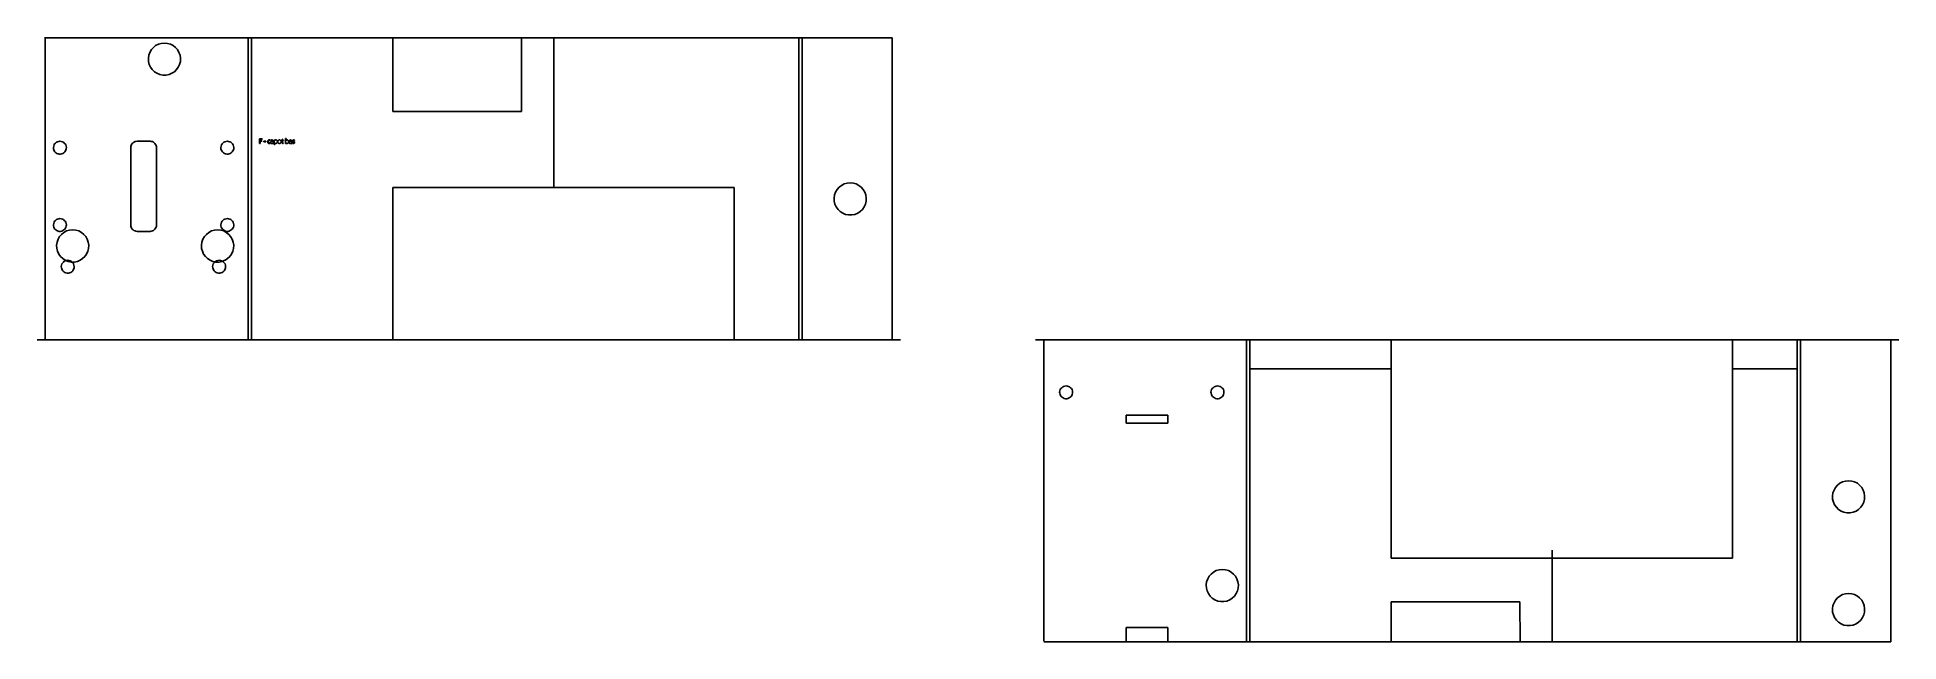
# Model space of a CAD drawing. Header units: metres. Extents: x 3195 to 4351, y -61 to 314.
import ezdxf

# ---------------------------------------------------------------- set-up
doc = ezdxf.new("R2010")
doc.units = ezdxf.units.M

msp = doc.modelspace()

# ---------------------------------------------------------------- linework, layer by layer
at = {"layer": 'COMPONENT0'}
for p, q in [((3199.7, 314.1), (3199.7, 314.5)), ((3199.7, 314.1), (3325.7, 314.1)), ((3199.7, 126.6), (3199.7, 314.1)), ((3325.7, 314.1), (3327.7, 314.1)), ((3325.7, 126.6), (3325.7, 314.1)), ((3327.7, 314.1), (3415.5, 314.1)), ((3327.7, 126.6), (3327.7, 314.1)), ((3415.5, 314.1), (3495.5, 314.1)), ((3415.5, 268.4), (3415.5, 314.1)), ((3495.5, 314.1), (3515.5, 314.1)), ((3495.5, 314.1), (3495.5, 268.4)), ((3515.5, 314.1), (3667.7, 314.1)), ((3515.5, 221.1), (3515.5, 314.1)), ((3667.7, 314.1), (3669.7, 314.1)), ((3667.7, 126.6), (3667.7, 314.1)), ((3669.7, 314.1), (3725.7, 314.1)), ((3669.7, 126.6), (3669.7, 314.1)), ((3725.7, 314.1), (3725.7, 126.6)), ((3264, 303.4), (3263.7, 301.4)), ((3263.7, 301.4), (3263.8, 299.5)), ((3264.6, 305.1), (3264, 303.4)), ((3265.6, 306.8), (3264.6, 305.1)), ((3266.8, 308.2), (3265.6, 306.8)), ((3268.2, 309.3), (3266.8, 308.2)), ((3269.9, 310.2), (3268.2, 309.3)), ((3271.7, 310.7), (3269.9, 310.2)), ((3273.7, 310.9), (3271.7, 310.7)), ((3275.6, 310.7), (3273.7, 310.9)), ((3277.5, 310.2), (3275.6, 310.7)), ((3279.1, 309.3), (3277.5, 310.2)), ((3280.6, 308.2), (3279.1, 309.3)), ((3281.8, 306.8), (3280.6, 308.2)), ((3282.7, 305.1), (3281.8, 306.8)), ((3283.4, 303.4), (3282.7, 305.1)), ((3283.7, 301.4), (3283.4, 303.4)), ((3283.6, 299.5), (3283.7, 301.4)), ((3263.8, 299.5), (3264.3, 297.6)), ((3264.3, 297.6), (3265, 295.9)), ((3265, 295.9), (3266.1, 294.4)), ((3266.1, 294.4), (3267.5, 293.1)), ((3267.5, 293.1), (3269, 292.1)), ((3269, 292.1), (3270.8, 291.4)), ((3270.8, 291.4), (3272.7, 291)), ((3272.7, 291), (3274.7, 291)), ((3274.7, 291), (3276.6, 291.4)), ((3276.6, 291.4), (3278.3, 292.1)), ((3278.3, 292.1), (3279.9, 293.1)), ((3279.9, 293.1), (3281.2, 294.4)), ((3281.2, 294.4), (3282.3, 295.9)), ((3282.3, 295.9), (3283.1, 297.6)), ((3283.1, 297.6), (3283.6, 299.5)), ((3495.5, 268.4), (3415.5, 268.4)), ((3204.9, 246.9), (3204.8, 246.1)), ((3204.8, 246.1), (3204.8, 245.3)), ((3204.8, 245.3), (3205, 244.6)), ((3205.1, 247.6), (3204.9, 246.9)), ((3205, 244.6), (3205.3, 243.9)), ((3205.5, 248.2), (3205.1, 247.6)), ((3205.3, 243.9), (3205.7, 243.3)), ((3206, 248.8), (3205.5, 248.2)), ((3205.7, 243.3), (3206.3, 242.8)), ((3206.6, 249.3), (3206, 248.8)), ((3206.3, 242.8), (3206.9, 242.4)), ((3207.2, 249.6), (3206.6, 249.3)), ((3208, 249.8), (3207.2, 249.6)), ((3208.8, 249.9), (3208, 249.8)), ((3209.5, 249.8), (3208.8, 249.9)), ((3210.3, 249.6), (3209.5, 249.8)), ((3210.9, 249.3), (3210.3, 249.6)), ((3210.6, 242.4), (3211.2, 242.8)), ((3211.5, 248.8), (3210.9, 249.3)), ((3211.2, 242.8), (3211.8, 243.3)), ((3212, 248.2), (3211.5, 248.8)), ((3211.8, 243.3), (3212.2, 243.9)), ((3212.4, 247.6), (3212, 248.2)), ((3212.2, 243.9), (3212.5, 244.6)), ((3212.6, 246.9), (3212.4, 247.6)), ((3212.5, 244.6), (3212.7, 245.3)), ((3212.8, 246.1), (3212.6, 246.9)), ((3212.7, 245.3), (3212.8, 246.1)), ((3253, 247.3), (3252.8, 246.6)), ((3252.8, 246.6), (3252.8, 245.9)), ((3252.8, 197.9), (3252.8, 245.9)), ((3253.3, 247.9), (3253, 247.3)), ((3253.7, 248.5), (3253.3, 247.9)), ((3254.2, 249), (3253.7, 248.5)), ((3254.7, 249.4), (3254.2, 249)), ((3255.4, 249.7), (3254.7, 249.4)), ((3256, 249.8), (3255.4, 249.7)), ((3256.8, 249.9), (3256, 249.8)), ((3256.8, 249.9), (3264.8, 249.9)), ((3265.5, 249.8), (3264.8, 249.9)), ((3266.2, 249.7), (3265.5, 249.8)), ((3266.8, 249.4), (3266.2, 249.7)), ((3267.3, 249), (3266.8, 249.4)), ((3267.8, 248.5), (3267.3, 249)), ((3268.2, 247.9), (3267.8, 248.5)), ((3268.5, 247.3), (3268.2, 247.9)), ((3268.7, 246.6), (3268.5, 247.3)), ((3268.8, 245.9), (3268.7, 246.6)), ((3268.8, 197.9), (3268.8, 245.9)), ((3308.9, 246.9), (3308.8, 246.1)), ((3308.8, 246.1), (3308.8, 245.3)), ((3308.8, 245.3), (3309, 244.6)), ((3309.1, 247.6), (3308.9, 246.9)), ((3309, 244.6), (3309.3, 243.9)), ((3309.5, 248.2), (3309.1, 247.6)), ((3309.3, 243.9), (3309.7, 243.3)), ((3310, 248.8), (3309.5, 248.2)), ((3309.7, 243.3), (3310.3, 242.8)), ((3310.6, 249.3), (3310, 248.8)), ((3310.3, 242.8), (3310.9, 242.4)), ((3311.2, 249.6), (3310.6, 249.3)), ((3312, 249.8), (3311.2, 249.6)), ((3312.8, 249.9), (3312, 249.8)), ((3313.5, 249.8), (3312.8, 249.9)), ((3314.3, 249.6), (3313.5, 249.8)), ((3314.9, 249.3), (3314.3, 249.6)), ((3314.6, 242.4), (3315.2, 242.8)), ((3315.5, 248.8), (3314.9, 249.3)), ((3315.2, 242.8), (3315.8, 243.3)), ((3316, 248.2), (3315.5, 248.8)), ((3315.8, 243.3), (3316.2, 243.9)), ((3316.4, 247.6), (3316, 248.2)), ((3316.2, 243.9), (3316.5, 244.6)), ((3316.6, 246.9), (3316.4, 247.6)), ((3316.5, 244.6), (3316.7, 245.3)), ((3316.8, 246.1), (3316.6, 246.9)), ((3316.7, 245.3), (3316.8, 246.1)), ((3332.8, 251.4), (3334.3, 251.4)), ((3332.8, 248.6), (3332.8, 251.4)), ((3333.1, 248.6), (3332.8, 248.6)), ((3334.3, 251.1), (3333.1, 251.1)), ((3333.1, 251.1), (3333.1, 250.2)), ((3333.1, 250.2), (3334.2, 250.2)), ((3334.2, 249.9), (3333.1, 249.9)), ((3333.1, 249.9), (3333.1, 248.6)), ((3334.2, 250.2), (3334.2, 249.9)), ((3334.3, 251.4), (3334.3, 251.1)), ((3335.5, 249.6), (3335.5, 249.9)), ((3335.5, 249.9), (3336.6, 249.9)), ((3336.6, 249.6), (3335.5, 249.6)), ((3336.6, 249.9), (3336.6, 249.6)), ((3337.8, 250), (3337.9, 250.2)), ((3337.8, 249.8), (3337.8, 250)), ((3337.8, 249.5), (3337.8, 249.8)), ((3337.8, 249.3), (3337.8, 249.5)), ((3337.8, 249.1), (3337.8, 249.3)), ((3337.9, 249), (3337.8, 249.1)), ((3337.9, 250.2), (3338, 250.3)), ((3338.1, 248.8), (3337.9, 249)), ((3338, 250.3), (3338.2, 250.5)), ((3338.2, 249.9), (3338.1, 249.7)), ((3338.1, 249.7), (3338.1, 249.6)), ((3338.1, 249.6), (3338.2, 249.4)), ((3338.2, 248.7), (3338.1, 248.8)), ((3338.2, 250.5), (3338.3, 250.6)), ((3338.3, 250.1), (3338.2, 250)), ((3338.2, 250), (3338.2, 249.9)), ((3338.2, 249.4), (3338.2, 249.3)), ((3338.2, 249.3), (3338.3, 249.1)), ((3338.4, 248.6), (3338.2, 248.7)), ((3338.3, 250.6), (3338.6, 250.7)), ((3338.4, 250.2), (3338.3, 250.1)), ((3338.3, 249.1), (3338.4, 249)), ((3338.5, 250.3), (3338.4, 250.2)), ((3338.4, 249), (3338.5, 248.9)), ((3338.6, 248.6), (3338.4, 248.6)), ((3338.6, 250.4), (3338.5, 250.3)), ((3338.5, 248.9), (3338.6, 248.9)), ((3338.6, 250.7), (3338.8, 250.7)), ((3338.8, 250.4), (3338.6, 250.4)), ((3338.6, 248.9), (3338.7, 248.9)), ((3338.8, 248.5), (3338.6, 248.6)), ((3338.7, 248.9), (3338.9, 248.8)), ((3338.8, 250.7), (3338.9, 250.7)), ((3338.9, 250.4), (3338.8, 250.4)), ((3338.9, 248.6), (3338.8, 248.5)), ((3338.9, 250.7), (3339, 250.7)), ((3339, 250.4), (3338.9, 250.4)), ((3338.9, 248.8), (3338.9, 248.9)), ((3338.9, 248.9), (3339, 248.9)), ((3339, 248.6), (3338.9, 248.6)), ((3339, 250.7), (3339.1, 250.7)), ((3339.1, 250.4), (3339, 250.4)), ((3339, 250.4), (3339, 250.4)), ((3339, 248.9), (3339.1, 248.9)), ((3339.1, 248.6), (3339, 248.6)), ((3339.1, 250.7), (3339.1, 250.7)), ((3339.1, 250.7), (3339.2, 250.6)), ((3339.2, 250.3), (3339.1, 250.4)), ((3339.1, 250.4), (3339.1, 250.4)), ((3339.1, 248.9), (3339.1, 248.9)), ((3339.1, 248.9), (3339.2, 248.9)), ((3339.2, 248.6), (3339.1, 248.6)), ((3339.1, 248.6), (3339.1, 248.6)), ((3339.2, 250.6), (3339.3, 250.6)), ((3339.3, 250.3), (3339.2, 250.3)), ((3339.2, 250.3), (3339.2, 250.3)), ((3339.2, 248.9), (3339.2, 248.9)), ((3339.2, 248.9), (3339.3, 248.9)), ((3339.3, 248.6), (3339.2, 248.6)), ((3339.3, 250.6), (3339.3, 250.6)), ((3339.3, 250.6), (3339.4, 250.6)), ((3339.4, 250.5), (3339.3, 250.5)), ((3339.3, 250.5), (3339.3, 250.4)), ((3339.3, 250.4), (3339.3, 250.4)), ((3339.3, 250.4), (3339.3, 250.3)), ((3339.3, 250.3), (3339.3, 250.3)), ((3339.3, 248.9), (3339.3, 248.9)), ((3339.3, 248.9), (3339.3, 248.9)), ((3339.3, 248.9), (3339.3, 248.9)), ((3339.3, 248.9), (3339.3, 248.8)), ((3339.3, 248.8), (3339.3, 248.8)), ((3339.3, 248.8), (3339.4, 248.7)), ((3339.4, 248.7), (3339.3, 248.6)), ((3339.3, 248.6), (3339.3, 248.6)), ((3339.4, 250.6), (3339.4, 250.5)), ((3339.4, 250.5), (3339.4, 250.5)), ((3339.4, 248.7), (3339.4, 248.7)), ((3339.6, 249.2), (3339.7, 249.4)), ((3339.6, 249), (3339.6, 249.2)), ((3339.7, 248.9), (3339.6, 249)), ((3339.7, 249.4), (3339.8, 249.5)), ((3339.7, 248.8), (3339.7, 248.9)), ((3339.8, 248.7), (3339.7, 248.8)), ((3339.8, 250.5), (3339.9, 250.6)), ((3339.8, 250.4), (3339.8, 250.5)), ((3339.8, 250.5), (3339.8, 250.5)), ((3339.8, 250.5), (3339.8, 250.5)), ((3339.8, 250.3), (3339.8, 250.4)), ((3339.8, 250.4), (3339.8, 250.4)), ((3339.9, 250.3), (3339.8, 250.3)), ((3339.8, 249.5), (3339.9, 249.7)), ((3339.9, 248.6), (3339.8, 248.7)), ((3339.9, 250.6), (3340, 250.6)), ((3340, 250.3), (3339.9, 250.3)), ((3339.9, 250.3), (3339.9, 250.3)), ((3339.9, 250.3), (3339.9, 250.3)), ((3339.9, 249.7), (3340.1, 249.8)), ((3340.1, 248.6), (3339.9, 248.6)), ((3340, 250.6), (3340.1, 250.6)), ((3340.1, 250.4), (3340, 250.3)), ((3340, 250.3), (3340, 250.3)), ((3340.1, 250.6), (3340.2, 250.7)), ((3340.2, 250.4), (3340.1, 250.4)), ((3340.1, 249.8), (3340.3, 249.8)), ((3340.2, 248.5), (3340.1, 248.6)), ((3340.2, 250.7), (3340.3, 250.7)), ((3340.3, 250.4), (3340.2, 250.4)), ((3340.4, 248.6), (3340.2, 248.5)), ((3340.3, 250.7), (3340.4, 250.7)), ((3340.5, 250.4), (3340.3, 250.4)), ((3340.3, 250.4), (3340.3, 250.4)), ((3340.3, 249.8), (3340.6, 249.9)), ((3340.4, 250.7), (3340.5, 250.7)), ((3340.5, 248.6), (3340.4, 248.6)), ((3340.5, 250.7), (3340.8, 250.6)), ((3340.6, 250.4), (3340.5, 250.4)), ((3340.6, 248.6), (3340.5, 248.6)), ((3340.7, 250.3), (3340.6, 250.4)), ((3340.6, 249.9), (3340.9, 249.9)), ((3340.7, 248.6), (3340.6, 248.6)), ((3340.8, 250.3), (3340.7, 250.3)), ((3340.8, 248.8), (3340.7, 248.7)), ((3340.7, 248.7), (3340.7, 248.6)), ((3340.8, 250.6), (3340.9, 250.6)), ((3340.8, 250.2), (3340.8, 250.3)), ((3340.9, 250.1), (3340.8, 250.2)), ((3340.9, 248.8), (3340.8, 248.8)), ((3340.9, 250.6), (3341.1, 250.5)), ((3340.9, 250), (3340.9, 250.1)), ((3340.9, 249.9), (3340.9, 250)), ((3340.9, 249.9), (3340.9, 249.9)), ((3340.9, 248.8), (3340.9, 248.9)), ((3340.9, 248.9), (3340.9, 248.8)), ((3340.9, 248.7), (3340.9, 248.8)), ((3340.9, 248.8), (3340.9, 248.8)), ((3340.9, 248.6), (3340.9, 248.7)), ((3340.9, 248.7), (3340.9, 248.7)), ((3341, 248.6), (3340.9, 248.6)), ((3340.9, 248.6), (3340.9, 248.6)), ((3341.1, 248.6), (3341, 248.6)), ((3341, 248.6), (3341, 248.6)), ((3341.1, 250.5), (3341.1, 250.3)), ((3341.1, 250.3), (3341.2, 250.2)), ((3341.2, 248.6), (3341.1, 248.6)), ((3341.2, 250.2), (3341.2, 250)), ((3341.2, 250), (3341.2, 249.9)), ((3341.2, 249.9), (3341.2, 249.8)), ((3341.2, 249.8), (3341.2, 249.7)), ((3341.2, 249.7), (3341.2, 249.5)), ((3341.2, 249.5), (3341.2, 249.4)), ((3341.2, 249.4), (3341.2, 249.2)), ((3341.2, 249.2), (3341.2, 249.1)), ((3341.2, 249.1), (3341.2, 249)), ((3341.2, 249.1), (3341.2, 249.1)), ((3341.2, 249), (3341.2, 248.9)), ((3341.2, 248.9), (3341.2, 248.9)), ((3341.2, 248.9), (3341.2, 248.8)), ((3341.2, 248.8), (3341.3, 248.7)), ((3341.3, 248.6), (3341.2, 248.6)), ((3341.2, 248.6), (3341.2, 248.6)), ((3341.3, 248.7), (3341.3, 248.7)), ((3341.3, 248.7), (3341.3, 248.6)), ((3341.8, 250.5), (3341.8, 250.6)), ((3341.8, 250.6), (3341.8, 250.6)), ((3341.8, 250.6), (3341.9, 250.6)), ((3341.8, 250.4), (3341.8, 250.5)), ((3341.8, 250.3), (3341.8, 250.4)), ((3341.8, 250.2), (3341.8, 250.3)), ((3341.8, 250.1), (3341.8, 250.2)), ((3341.8, 250.2), (3341.8, 250.2)), ((3341.8, 250), (3341.8, 250.1)), ((3341.8, 249.9), (3341.8, 250)), ((3341.8, 249.6), (3341.8, 249.9)), ((3341.8, 249.3), (3341.8, 249.6)), ((3341.8, 248.9), (3341.8, 249.3)), ((3341.8, 248.5), (3341.8, 248.9)), ((3341.8, 248.1), (3341.8, 248.5)), ((3341.8, 247.9), (3341.8, 248.1)), ((3341.9, 247.8), (3341.8, 247.9)), ((3341.9, 250.6), (3341.9, 250.6)), ((3341.9, 250.6), (3342, 250.6)), ((3342, 247.8), (3341.9, 247.8)), ((3341.9, 247.8), (3341.9, 247.8)), ((3341.9, 247.8), (3341.9, 247.8)), ((3342, 250.6), (3342, 250.6)), ((3342, 250.6), (3342.1, 250.6)), ((3342.1, 247.8), (3342, 247.8)), ((3342.1, 250.6), (3342.1, 250.6)), ((3342.1, 250.6), (3342.2, 250.6)), ((3342.2, 247.8), (3342.1, 247.8)), ((3342.1, 247.8), (3342.1, 247.8)), ((3342.2, 250.6), (3342.2, 250.5)), ((3342.2, 250.5), (3342.2, 250.5)), ((3342.2, 250.5), (3342.2, 250.4)), ((3342.2, 250.4), (3342.2, 250.4)), ((3342.2, 250.4), (3342.2, 250.3)), ((3342.2, 250.3), (3342.2, 250.4)), ((3342.2, 250.4), (3342.3, 250.4)), ((3342.2, 248.8), (3342.2, 248.9)), ((3342.2, 248.9), (3342.2, 248.8)), ((3342.3, 248.8), (3342.2, 248.8)), ((3342.2, 248.8), (3342.2, 248.7)), ((3342.2, 248.7), (3342.2, 248.5)), ((3342.2, 248.5), (3342.2, 248.3)), ((3342.2, 248.3), (3342.2, 248.1)), ((3342.2, 248.1), (3342.2, 247.9)), ((3342.2, 247.9), (3342.2, 247.8)), ((3342.2, 247.8), (3342.2, 247.8)), ((3342.3, 250.4), (3342.4, 250.5)), ((3342.4, 248.7), (3342.3, 248.8)), ((3342.4, 250.5), (3342.4, 250.6)), ((3342.4, 250.6), (3342.5, 250.6)), ((3342.4, 248.6), (3342.4, 248.7)), ((3342.5, 248.6), (3342.4, 248.6)), ((3342.5, 250.6), (3342.6, 250.6)), ((3342.6, 248.6), (3342.5, 248.6)), ((3342.6, 250.6), (3342.7, 250.7)), ((3342.7, 248.6), (3342.6, 248.6)), ((3342.7, 250.7), (3342.9, 250.7)), ((3342.8, 248.5), (3342.7, 248.6)), ((3343, 248.6), (3342.8, 248.5)), ((3342.9, 250.7), (3343, 250.7)), ((3343, 250.7), (3343.2, 250.6)), ((3343.1, 248.6), (3343, 248.6)), ((3343.3, 248.7), (3343.1, 248.6)), ((3343.2, 250.6), (3343.3, 250.6)), ((3343.3, 250.6), (3343.5, 250.5)), ((3343.4, 248.8), (3343.3, 248.7)), ((3343.6, 248.9), (3343.4, 248.8)), ((3343.5, 250.5), (3343.6, 250.3)), ((3343.6, 250.3), (3343.7, 250.2)), ((3343.7, 249.1), (3343.6, 248.9)), ((3343.7, 250.2), (3343.7, 250)), ((3343.7, 250), (3343.8, 249.8)), ((3343.8, 249.5), (3343.7, 249.3)), ((3343.7, 249.3), (3343.7, 249.1)), ((3343.8, 249.8), (3343.8, 249.5)), ((3344.1, 249.9), (3344.2, 250.1)), ((3344.1, 249.7), (3344.1, 249.9)), ((3344.1, 249.5), (3344.1, 249.7)), ((3344.1, 249.3), (3344.1, 249.5)), ((3344.2, 249.1), (3344.1, 249.3)), ((3344.2, 250.1), (3344.3, 250.3)), ((3344.3, 248.9), (3344.2, 249.1)), ((3344.3, 250.3), (3344.4, 250.4)), ((3344.4, 248.8), (3344.3, 248.9)), ((3344.4, 250.4), (3344.6, 250.6)), ((3344.6, 248.7), (3344.4, 248.8)), ((3344.6, 250.6), (3344.8, 250.6)), ((3344.8, 248.6), (3344.6, 248.7)), ((3344.8, 250.6), (3345, 250.7)), ((3344.9, 248.6), (3344.8, 248.6)), ((3345.1, 248.5), (3344.9, 248.6)), ((3345, 250.7), (3345.2, 250.7)), ((3345.3, 248.6), (3345.1, 248.5)), ((3345.2, 250.7), (3345.4, 250.7)), ((3345.5, 248.6), (3345.3, 248.6)), ((3345.4, 250.7), (3345.6, 250.6)), ((3345.6, 248.7), (3345.5, 248.6)), ((3345.6, 250.6), (3345.7, 250.5)), ((3345.8, 248.8), (3345.6, 248.7)), ((3345.7, 250.5), (3345.8, 250.4)), ((3345.8, 250.4), (3346, 250.2)), ((3345.9, 249), (3345.8, 248.8)), ((3346, 249.2), (3345.9, 249)), ((3346, 250.2), (3346, 250.1)), ((3346, 250.1), (3346.1, 249.9)), ((3346.1, 249.4), (3346, 249.2)), ((3346.1, 249.9), (3346.1, 249.6)), ((3346.1, 249.6), (3346.1, 249.4)), ((3346.3, 250.5), (3346.3, 250.6)), ((3346.3, 250.6), (3346.3, 250.6)), ((3346.3, 250.6), (3346.4, 250.6)), ((3346.3, 250.4), (3346.3, 250.5)), ((3346.3, 250.5), (3346.3, 250.5)), ((3346.4, 250.4), (3346.3, 250.4)), ((3346.3, 250.4), (3346.3, 250.4)), ((3346.4, 250.6), (3346.5, 250.6)), ((3346.5, 250.4), (3346.4, 250.4)), ((3346.5, 250.6), (3346.6, 250.6)), ((3346.6, 250.4), (3346.5, 250.4)), ((3346.5, 250.4), (3346.5, 250.4)), ((3346.6, 250.6), (3346.6, 250.6)), ((3346.6, 250.6), (3346.7, 250.6)), ((3346.7, 250.4), (3346.6, 250.4)), ((3346.7, 251), (3346.7, 251.1)), ((3346.7, 251.1), (3346.8, 251.1)), ((3346.7, 250.9), (3346.7, 251)), ((3346.7, 251), (3346.7, 251)), ((3346.7, 250.8), (3346.7, 250.9)), ((3346.7, 250.7), (3346.7, 250.8)), ((3346.7, 250.6), (3346.7, 250.7)), ((3346.7, 250.3), (3346.7, 250.4)), ((3346.7, 250.2), (3346.7, 250.3)), ((3346.7, 249.9), (3346.7, 250.2)), ((3346.7, 249.6), (3346.7, 249.9)), ((3346.7, 249.4), (3346.7, 249.6)), ((3346.7, 249.3), (3346.7, 249.4)), ((3346.7, 249.2), (3346.7, 249.3)), ((3346.7, 249), (3346.7, 249.2)), ((3346.7, 248.9), (3346.7, 249)), ((3346.7, 248.8), (3346.7, 248.9)), ((3346.7, 248.9), (3346.7, 248.9)), ((3346.8, 248.7), (3346.7, 248.8)), ((3346.8, 251.1), (3346.9, 251.1)), ((3346.9, 248.6), (3346.8, 248.7)), ((3346.8, 248.7), (3346.8, 248.7)), ((3346.9, 251.1), (3347, 251.1)), ((3347, 248.6), (3346.9, 248.6)), ((3347, 251.1), (3347, 251.1)), ((3347, 251.1), (3347, 251)), ((3347, 251.1), (3347, 251.1)), ((3347, 251), (3347, 250.9)), ((3347, 250.9), (3347, 250.8)), ((3347, 250.8), (3347, 250.7)), ((3347, 250.7), (3347, 250.6)), ((3347, 250.6), (3347.1, 250.6)), ((3347.1, 250.4), (3347, 250.4)), ((3347, 250.4), (3347, 250.2)), ((3347, 250.2), (3347, 249.9)), ((3347, 249.9), (3347, 249.7)), ((3347, 249.7), (3347, 249.4)), ((3347, 249.4), (3347, 249.3)), ((3347, 249.3), (3347, 249.2)), ((3347, 249.2), (3347, 249.1)), ((3347, 249.1), (3347.1, 249)), ((3347.1, 248.6), (3347, 248.6)), ((3347, 248.6), (3347, 248.6)), ((3347.1, 250.6), (3347.2, 250.6)), ((3347.2, 250.4), (3347.1, 250.4)), ((3347.1, 249), (3347.1, 248.9)), ((3347.1, 248.9), (3347.2, 248.9)), ((3347.2, 248.5), (3347.1, 248.6)), ((3347.2, 250.6), (3347.3, 250.6)), ((3347.4, 250.4), (3347.2, 250.4)), ((3347.2, 248.9), (3347.3, 248.9)), ((3347.3, 248.5), (3347.2, 248.5)), ((3347.3, 250.6), (3347.4, 250.6)), ((3347.3, 248.9), (3347.3, 248.9)), ((3347.3, 248.9), (3347.4, 248.9)), ((3347.4, 248.6), (3347.3, 248.6)), ((3347.3, 248.6), (3347.3, 248.5)), ((3347.4, 250.6), (3347.5, 250.6)), ((3347.5, 250.4), (3347.4, 250.4)), ((3347.4, 248.9), (3347.4, 248.9)), ((3347.4, 248.9), (3347.5, 248.9)), ((3347.5, 248.6), (3347.4, 248.6)), ((3347.4, 248.6), (3347.4, 248.6)), ((3347.5, 250.6), (3347.6, 250.6)), ((3347.6, 250.4), (3347.5, 250.4)), ((3347.5, 248.9), (3347.5, 248.9)), ((3347.5, 248.9), (3347.5, 248.9)), ((3347.5, 248.9), (3347.5, 248.8)), ((3347.5, 248.8), (3347.5, 248.7)), ((3347.5, 248.7), (3347.5, 248.7)), ((3347.5, 248.7), (3347.5, 248.6)), ((3347.5, 248.6), (3347.5, 248.6)), ((3347.6, 250.6), (3347.6, 250.6)), ((3347.6, 250.6), (3347.6, 250.5)), ((3347.6, 250.5), (3347.6, 250.4)), ((3347.6, 250.4), (3347.6, 250.4)), ((3348.9, 251.6), (3348.9, 251.6)), ((3348.9, 251.6), (3349, 251.6)), ((3348.9, 251.5), (3348.9, 251.6)), ((3348.9, 251.2), (3348.9, 251.5)), ((3348.9, 250.8), (3348.9, 251.2)), ((3348.9, 250.4), (3348.9, 250.8)), ((3348.9, 249.9), (3348.9, 250.4)), ((3348.9, 249.5), (3348.9, 249.9)), ((3348.9, 249.2), (3348.9, 249.5)), ((3348.9, 249.1), (3348.9, 249.2)), ((3348.9, 249), (3348.9, 249.1)), ((3348.9, 249.1), (3348.9, 249.1)), ((3348.9, 248.9), (3348.9, 249)), ((3348.9, 248.8), (3348.9, 248.9)), ((3348.9, 248.9), (3348.9, 248.9)), ((3348.9, 248.7), (3348.9, 248.8)), ((3348.9, 248.6), (3348.9, 248.7)), ((3348.9, 248.7), (3348.9, 248.7)), ((3349, 248.6), (3348.9, 248.6)), ((3348.9, 248.6), (3348.9, 248.6)), ((3348.9, 248.6), (3348.9, 248.6)), ((3349, 251.6), (3349.1, 251.6)), ((3349.1, 248.6), (3349, 248.6)), ((3349.1, 251.6), (3349.1, 251.6)), ((3349.1, 251.6), (3349.2, 251.6)), ((3349.2, 248.6), (3349.1, 248.6)), ((3349.1, 248.6), (3349.1, 248.6)), ((3349.2, 251.6), (3349.2, 251.6)), ((3349.2, 251.6), (3349.2, 251.6)), ((3349.2, 251.6), (3349.2, 251.4)), ((3349.2, 251.4), (3349.2, 251.2)), ((3349.2, 251.2), (3349.2, 251)), ((3349.2, 251), (3349.2, 250.8)), ((3349.2, 250.8), (3349.2, 250.5)), ((3349.2, 250.5), (3349.2, 250.4)), ((3349.2, 250.4), (3349.2, 250.3)), ((3349.2, 250.3), (3349.3, 250.4)), ((3349.3, 248.8), (3349.2, 248.9)), ((3349.2, 248.9), (3349.2, 248.9)), ((3349.2, 248.9), (3349.2, 248.9)), ((3349.2, 248.9), (3349.2, 248.9)), ((3349.2, 248.9), (3349.2, 248.8)), ((3349.2, 248.8), (3349.2, 248.7)), ((3349.2, 248.7), (3349.2, 248.7)), ((3349.2, 248.7), (3349.2, 248.6)), ((3349.2, 248.6), (3349.2, 248.6)), ((3349.3, 250.4), (3349.4, 250.5)), ((3349.3, 250.4), (3349.3, 250.4)), ((3349.4, 248.7), (3349.3, 248.8)), ((3349.4, 250.5), (3349.5, 250.6)), ((3349.5, 248.7), (3349.4, 248.7)), ((3349.5, 250.6), (3349.6, 250.6)), ((3349.5, 248.6), (3349.5, 248.7)), ((3349.6, 248.6), (3349.5, 248.6)), ((3349.6, 250.6), (3349.7, 250.7)), ((3349.7, 248.6), (3349.6, 248.6)), ((3349.7, 250.7), (3349.8, 250.7)), ((3349.8, 248.5), (3349.7, 248.6)), ((3349.8, 250.7), (3349.9, 250.7)), ((3350, 248.6), (3349.8, 248.5)), ((3349.9, 250.7), (3350.1, 250.7)), ((3350.1, 248.6), (3350, 248.6)), ((3350.1, 250.7), (3350.2, 250.6)), ((3350.3, 248.7), (3350.1, 248.6)), ((3350.2, 250.6), (3350.4, 250.6)), ((3350.5, 248.8), (3350.3, 248.7)), ((3350.4, 250.6), (3350.5, 250.4)), ((3350.5, 250.4), (3350.6, 250.3)), ((3350.6, 248.9), (3350.5, 248.8)), ((3350.6, 250.3), (3350.7, 250.1)), ((3350.7, 249.1), (3350.6, 248.9)), ((3350.7, 250.1), (3350.8, 250)), ((3350.8, 249.3), (3350.7, 249.1)), ((3350.8, 250), (3350.8, 249.7)), ((3350.8, 249.7), (3350.8, 249.5)), ((3350.8, 249.5), (3350.8, 249.3)), ((3351.1, 249.2), (3351.2, 249.4)), ((3351.1, 249), (3351.1, 249.2)), ((3351.2, 248.9), (3351.1, 249)), ((3351.2, 249.5), (3351.4, 249.7)), ((3351.2, 249.4), (3351.2, 249.5)), ((3351.2, 248.8), (3351.2, 248.9)), ((3351.3, 248.7), (3351.2, 248.8)), ((3351.3, 250.5), (3351.4, 250.6)), ((3351.3, 250.4), (3351.3, 250.5)), ((3351.3, 250.5), (3351.3, 250.5)), ((3351.3, 250.5), (3351.3, 250.5)), ((3351.3, 250.3), (3351.3, 250.4)), ((3351.3, 250.4), (3351.3, 250.4)), ((3351.4, 250.3), (3351.3, 250.3)), ((3351.3, 250.3), (3351.3, 250.3)), ((3351.3, 250.3), (3351.3, 250.3)), ((3351.4, 248.6), (3351.3, 248.7)), ((3351.4, 250.6), (3351.5, 250.6)), ((3351.5, 250.3), (3351.4, 250.3)), ((3351.4, 250.3), (3351.4, 250.3)), ((3351.4, 249.7), (3351.5, 249.8)), ((3351.5, 248.6), (3351.4, 248.6)), ((3351.5, 250.6), (3351.6, 250.6)), ((3351.6, 250.4), (3351.5, 250.3)), ((3351.5, 249.8), (3351.8, 249.8)), ((3351.7, 248.5), (3351.5, 248.6)), ((3351.6, 250.6), (3351.7, 250.7)), ((3351.7, 250.4), (3351.6, 250.4)), ((3351.7, 250.7), (3351.8, 250.7)), ((3351.8, 250.4), (3351.7, 250.4)), ((3351.7, 250.4), (3351.7, 250.4)), ((3351.8, 248.6), (3351.7, 248.5)), ((3351.8, 250.7), (3351.9, 250.7)), ((3351.9, 250.4), (3351.8, 250.4)), ((3351.8, 249.8), (3352, 249.9)), ((3351.9, 248.6), (3351.8, 248.6)), ((3351.9, 250.7), (3352, 250.7)), ((3352.1, 250.4), (3351.9, 250.4)), ((3352, 248.6), (3351.9, 248.6)), ((3352, 250.7), (3352.2, 250.6)), ((3352, 249.9), (3352.3, 249.9)), ((3352.1, 248.6), (3352, 248.6)), ((3352.2, 250.3), (3352.1, 250.4)), ((3352.2, 248.7), (3352.1, 248.6)), ((3352.2, 250.6), (3352.4, 250.6)), ((3352.3, 250.3), (3352.2, 250.3)), ((3352.3, 248.8), (3352.2, 248.7)), ((3352.3, 250.2), (3352.3, 250.3)), ((3352.3, 250.1), (3352.3, 250.2)), ((3352.3, 250), (3352.3, 250.1)), ((3352.3, 249.9), (3352.3, 250)), ((3352.4, 248.9), (3352.3, 248.8)), ((3352.3, 248.8), (3352.3, 248.8)), ((3352.4, 250.6), (3352.5, 250.5)), ((3352.3, 249.9), (3352.3, 249.9)), ((3352.4, 248.8), (3352.4, 248.9)), ((3352.4, 248.7), (3352.4, 248.8)), ((3352.4, 248.8), (3352.4, 248.8)), ((3352.4, 248.6), (3352.4, 248.7)), ((3352.4, 248.7), (3352.4, 248.7)), ((3352.5, 248.6), (3352.4, 248.6)), ((3352.4, 248.6), (3352.4, 248.6)), ((3352.4, 248.6), (3352.4, 248.6)), ((3352.5, 250.5), (3352.6, 250.3)), ((3352.6, 248.6), (3352.5, 248.6)), ((3352.6, 250.3), (3352.7, 250.2)), ((3352.7, 248.6), (3352.6, 248.6)), ((3352.6, 248.6), (3352.6, 248.6)), ((3352.7, 250.2), (3352.7, 250)), ((3352.7, 250), (3352.7, 249.9)), ((3352.7, 249.9), (3352.7, 249.8)), ((3352.7, 249.8), (3352.7, 249.7)), ((3352.7, 249.7), (3352.7, 249.5)), ((3352.7, 249.5), (3352.7, 249.4)), ((3352.7, 249.4), (3352.7, 249.2)), ((3352.7, 249.2), (3352.7, 249.1)), ((3352.7, 249.1), (3352.7, 249)), ((3352.7, 249.1), (3352.7, 249.1)), ((3352.7, 249), (3352.7, 248.9)), ((3352.7, 248.9), (3352.7, 248.9)), ((3352.7, 248.9), (3352.7, 248.8)), ((3352.7, 248.8), (3352.7, 248.7)), ((3352.7, 248.7), (3352.7, 248.7)), ((3352.7, 248.7), (3352.7, 248.6)), ((3352.7, 248.6), (3352.7, 248.6)), ((3353.2, 250.1), (3353.3, 250.3)), ((3353.2, 250), (3353.2, 250.1)), ((3353.3, 249.9), (3353.2, 250)), ((3353.2, 248.8), (3353.2, 248.9)), ((3353.2, 248.9), (3353.3, 248.9)), ((3353.2, 248.7), (3353.2, 248.8)), ((3353.2, 248.8), (3353.2, 248.8)), ((3353.3, 248.6), (3353.2, 248.7)), ((3353.2, 248.7), (3353.2, 248.7)), ((3353.3, 250.4), (3353.4, 250.5)), ((3353.3, 250.3), (3353.3, 250.4)), ((3353.3, 249.8), (3353.3, 249.9)), ((3353.4, 249.8), (3353.3, 249.8)), ((3353.3, 249), (3353.3, 248.9)), ((3353.3, 248.9), (3353.3, 249)), ((3353.3, 248.9), (3353.4, 248.9)), ((3353.4, 248.6), (3353.3, 248.6)), ((3353.4, 250.5), (3353.5, 250.6)), ((3353.5, 249.7), (3353.4, 249.8)), ((3353.4, 248.9), (3353.4, 248.9)), ((3353.4, 248.9), (3353.5, 248.9)), ((3353.5, 248.6), (3353.4, 248.6)), ((3353.5, 250.6), (3353.7, 250.6)), ((3353.6, 249.6), (3353.5, 249.7)), ((3353.5, 248.9), (3353.6, 248.8)), ((3353.6, 248.6), (3353.5, 248.6)), ((3353.5, 248.6), (3353.5, 248.6)), ((3353.7, 250.3), (3353.6, 250.3)), ((3353.6, 250.3), (3353.6, 250.2)), ((3353.6, 250.2), (3353.6, 250.1)), ((3353.6, 250.1), (3353.6, 250.1)), ((3353.6, 250.1), (3353.6, 250)), ((3353.6, 250), (3353.6, 250)), ((3353.6, 250), (3353.7, 249.9)), ((3353.7, 249.5), (3353.6, 249.6)), ((3353.6, 248.8), (3353.7, 248.8)), ((3353.7, 248.5), (3353.6, 248.6)), ((3353.7, 250.6), (3353.8, 250.7)), ((3353.8, 250.4), (3353.7, 250.4)), ((3353.7, 250.4), (3353.7, 250.3)), ((3353.7, 249.9), (3353.8, 249.9)), ((3353.8, 249.5), (3353.7, 249.5)), ((3353.7, 248.8), (3353.8, 248.8)), ((3353.9, 248.6), (3353.7, 248.5)), ((3353.8, 250.7), (3354, 250.7)), ((3353.9, 250.4), (3353.8, 250.4)), ((3353.8, 249.9), (3353.8, 249.8)), ((3353.8, 249.8), (3353.9, 249.8)), ((3353.9, 249.4), (3353.8, 249.5)), ((3353.8, 248.8), (3353.9, 248.8)), ((3354, 250.4), (3353.9, 250.4)), ((3353.9, 250.4), (3353.9, 250.4)), ((3353.9, 249.8), (3354.1, 249.7)), ((3354, 249.4), (3353.9, 249.4)), ((3353.9, 248.8), (3353.9, 248.9)), ((3353.9, 248.9), (3354, 248.9)), ((3354.1, 248.6), (3353.9, 248.6)), ((3354, 250.7), (3354.1, 250.7)), ((3354.1, 250.4), (3354, 250.4)), ((3354.1, 249.4), (3354, 249.4)), ((3354, 248.9), (3354.1, 248.9)), ((3354.1, 250.7), (3354.1, 250.7)), ((3354.1, 250.7), (3354.2, 250.7)), ((3354.2, 250.4), (3354.1, 250.4)), ((3354.1, 249.7), (3354.2, 249.7)), ((3354.1, 249.3), (3354.1, 249.4)), ((3354.1, 249.2), (3354.1, 249.3)), ((3354.2, 249.2), (3354.1, 249.2)), ((3354.1, 249), (3354.2, 249.1)), ((3354.1, 248.9), (3354.1, 249)), ((3354.1, 249), (3354.1, 249)), ((3354.2, 248.7), (3354.1, 248.6)), ((3354.2, 250.7), (3354.3, 250.6)), ((3354.3, 250.3), (3354.2, 250.4)), ((3354.2, 250.4), (3354.2, 250.4)), ((3354.2, 249.7), (3354.3, 249.6)), ((3354.2, 249.1), (3354.2, 249.2)), ((3354.3, 248.7), (3354.2, 248.7)), ((3354.3, 250.6), (3354.3, 250.6)), ((3354.3, 250.6), (3354.4, 250.6)), ((3354.4, 250.3), (3354.3, 250.3)), ((3354.3, 250.3), (3354.3, 250.3)), ((3354.3, 249.6), (3354.4, 249.5)), ((3354.4, 248.8), (3354.3, 248.7)), ((3354.4, 250.6), (3354.4, 250.6)), ((3354.4, 250.6), (3354.4, 250.5)), ((3354.4, 250.5), (3354.4, 250.4)), ((3354.4, 250.4), (3354.4, 250.4)), ((3354.4, 250.4), (3354.4, 250.3)), ((3354.4, 250.3), (3354.4, 250.3)), ((3354.4, 249.5), (3354.4, 249.4)), ((3354.4, 249.4), (3354.5, 249.4)), ((3354.5, 249), (3354.4, 248.8)), ((3354.5, 249.4), (3354.5, 249.2)), ((3354.5, 249.2), (3354.5, 249.1)), ((3354.5, 249.1), (3354.5, 249)), ((3206.9, 242.4), (3207.6, 242.1)), ((3207.6, 242.1), (3208.4, 241.9)), ((3208.4, 241.9), (3209.2, 241.9)), ((3209.2, 241.9), (3209.9, 242.1)), ((3209.9, 242.1), (3210.6, 242.4)), ((3310.9, 242.4), (3311.6, 242.1)), ((3311.6, 242.1), (3312.4, 241.9)), ((3312.4, 241.9), (3313.2, 241.9)), ((3313.2, 241.9), (3313.9, 242.1)), ((3313.9, 242.1), (3314.6, 242.4)), ((3515.5, 221.1), (3415.5, 221.1)), ((3415.5, 221.1), (3415.5, 126.6)), ((3627.5, 221.1), (3515.5, 221.1)), ((3627.5, 126.6), (3627.5, 221.1)), ((3691.4, 220), (3690.5, 218.3)), ((3692.6, 221.4), (3691.4, 220)), ((3694.1, 222.5), (3692.6, 221.4)), ((3695.7, 223.4), (3694.1, 222.5)), ((3697.6, 223.9), (3695.7, 223.4)), ((3699.5, 224.1), (3697.6, 223.9)), ((3701.5, 223.9), (3699.5, 224.1)), ((3703.3, 223.4), (3701.5, 223.9)), ((3705, 222.5), (3703.3, 223.4)), ((3706.4, 221.4), (3705, 222.5)), ((3707.7, 220), (3706.4, 221.4)), ((3708.6, 218.3), (3707.7, 220)), ((3689.8, 216.6), (3689.5, 214.6)), ((3689.5, 214.6), (3689.6, 212.6)), ((3689.6, 212.6), (3690.1, 210.8)), ((3690.5, 218.3), (3689.8, 216.6)), ((3690.1, 210.8), (3690.9, 209.1)), ((3690.9, 209.1), (3692, 207.6)), ((3707.1, 207.6), (3708.2, 209.1)), ((3708.2, 209.1), (3709, 210.8)), ((3709.2, 216.6), (3708.6, 218.3)), ((3709, 210.8), (3709.4, 212.6)), ((3709.5, 214.6), (3709.2, 216.6)), ((3709.4, 212.6), (3709.5, 214.6)), ((3204.9, 198.9), (3204.8, 198.1)), ((3204.8, 198.1), (3204.8, 197.3)), ((3204.8, 197.3), (3205, 196.6)), ((3205.1, 199.6), (3204.9, 198.9)), ((3205, 196.6), (3205.3, 195.9)), ((3205.5, 200.2), (3205.1, 199.6)), ((3206, 200.8), (3205.5, 200.2)), ((3206.6, 201.3), (3206, 200.8)), ((3207.2, 201.6), (3206.6, 201.3)), ((3208, 201.8), (3207.2, 201.6)), ((3208.8, 201.9), (3208, 201.8)), ((3209.5, 201.8), (3208.8, 201.9)), ((3210.3, 201.6), (3209.5, 201.8)), ((3210.9, 201.3), (3210.3, 201.6)), ((3211.5, 200.8), (3210.9, 201.3)), ((3212, 200.2), (3211.5, 200.8)), ((3212.4, 199.6), (3212, 200.2)), ((3212.2, 195.9), (3212.5, 196.6)), ((3212.6, 198.9), (3212.4, 199.6)), ((3212.5, 196.6), (3212.7, 197.3)), ((3212.8, 198.1), (3212.6, 198.9)), ((3212.7, 197.3), (3212.8, 198.1)), ((3252.8, 197.9), (3252.8, 197.2)), ((3252.8, 197.2), (3253, 196.5)), ((3268.5, 196.5), (3268.7, 197.2)), ((3268.7, 197.2), (3268.8, 197.9)), ((3308.9, 198.9), (3308.8, 198.1)), ((3308.8, 198.1), (3308.8, 197.3)), ((3308.8, 197.3), (3309, 196.6)), ((3309.1, 199.6), (3308.9, 198.9)), ((3309, 196.6), (3309.3, 195.9)), ((3309.5, 200.2), (3309.1, 199.6)), ((3310, 200.8), (3309.5, 200.2)), ((3310.6, 201.3), (3310, 200.8)), ((3311.2, 201.6), (3310.6, 201.3)), ((3312, 201.8), (3311.2, 201.6)), ((3312.8, 201.9), (3312, 201.8)), ((3313.5, 201.8), (3312.8, 201.9)), ((3314.3, 201.6), (3313.5, 201.8)), ((3314.9, 201.3), (3314.3, 201.6)), ((3315.5, 200.8), (3314.9, 201.3)), ((3316, 200.2), (3315.5, 200.8)), ((3316.4, 199.6), (3316, 200.2)), ((3316.2, 195.9), (3316.5, 196.6)), ((3316.6, 198.9), (3316.4, 199.6)), ((3316.5, 196.6), (3316.7, 197.3)), ((3316.8, 198.1), (3316.6, 198.9)), ((3316.7, 197.3), (3316.8, 198.1)), ((3692, 207.6), (3693.3, 206.3)), ((3693.3, 206.3), (3694.9, 205.3)), ((3694.9, 205.3), (3696.6, 204.5)), ((3696.6, 204.5), (3698.5, 204.2)), ((3698.5, 204.2), (3700.5, 204.2)), ((3700.5, 204.2), (3702.4, 204.5)), ((3702.4, 204.5), (3704.2, 205.3)), ((3704.2, 205.3), (3705.7, 206.3)), ((3705.7, 206.3), (3707.1, 207.6)), ((3205.3, 195.9), (3205.7, 195.3)), ((3205.7, 195.3), (3206.3, 194.8)), ((3206.3, 194.8), (3206.9, 194.4)), ((3207, 187.3), (3206.7, 185.4)), ((3206.7, 185.4), (3206.8, 183.4)), ((3206.9, 194.4), (3207.6, 194.1)), ((3207.6, 189.1), (3207, 187.3)), ((3207.6, 194.1), (3208.4, 193.9)), ((3208.6, 190.7), (3207.6, 189.1)), ((3208.4, 193.9), (3209.2, 193.9)), ((3209.8, 192.1), (3208.6, 190.7)), ((3209.2, 193.9), (3209.9, 194.1)), ((3211.2, 193.3), (3209.8, 192.1)), ((3209.9, 194.1), (3210.6, 194.4)), ((3210.6, 194.4), (3211.2, 194.8)), ((3211.2, 194.8), (3211.8, 195.3)), ((3212.9, 194.2), (3211.2, 193.3)), ((3211.8, 195.3), (3212.2, 195.9)), ((3214.7, 194.7), (3212.9, 194.2)), ((3216.7, 194.9), (3214.7, 194.7)), ((3218.6, 194.7), (3216.7, 194.9)), ((3220.5, 194.2), (3218.6, 194.7)), ((3222.1, 193.3), (3220.5, 194.2)), ((3223.6, 192.1), (3222.1, 193.3)), ((3224.8, 190.7), (3223.6, 192.1)), ((3225.7, 189.1), (3224.8, 190.7)), ((3226.4, 187.3), (3225.7, 189.1)), ((3226.7, 185.4), (3226.4, 187.3)), ((3226.6, 183.4), (3226.7, 185.4)), ((3253, 196.5), (3253.3, 195.9)), ((3253.3, 195.9), (3253.7, 195.3)), ((3253.7, 195.3), (3254.2, 194.9)), ((3254.2, 194.9), (3254.7, 194.5)), ((3254.7, 194.5), (3255.4, 194.2)), ((3255.4, 194.2), (3256, 194)), ((3256, 194), (3256.8, 193.9)), ((3256.8, 193.9), (3264.8, 193.9)), ((3264.8, 193.9), (3265.5, 194)), ((3265.5, 194), (3266.2, 194.2)), ((3266.2, 194.2), (3266.8, 194.5)), ((3266.8, 194.5), (3267.3, 194.9)), ((3267.3, 194.9), (3267.8, 195.3)), ((3267.8, 195.3), (3268.2, 195.9)), ((3268.2, 195.9), (3268.5, 196.5)), ((3297, 187.3), (3296.7, 185.4)), ((3296.7, 185.4), (3296.8, 183.4)), ((3297.6, 189.1), (3297, 187.3)), ((3298.6, 190.7), (3297.6, 189.1)), ((3299.8, 192.1), (3298.6, 190.7)), ((3301.2, 193.3), (3299.8, 192.1)), ((3302.9, 194.2), (3301.2, 193.3)), ((3304.7, 194.7), (3302.9, 194.2)), ((3306.7, 194.9), (3304.7, 194.7)), ((3308.6, 194.7), (3306.7, 194.9)), ((3310.5, 194.2), (3308.6, 194.7)), ((3309.3, 195.9), (3309.7, 195.3)), ((3309.7, 195.3), (3310.3, 194.8)), ((3310.3, 194.8), (3310.9, 194.4)), ((3312.1, 193.3), (3310.5, 194.2)), ((3310.9, 194.4), (3311.6, 194.1)), ((3311.6, 194.1), (3312.4, 193.9)), ((3313.6, 192.1), (3312.1, 193.3)), ((3312.4, 193.9), (3313.2, 193.9)), ((3313.2, 193.9), (3313.9, 194.1)), ((3314.8, 190.7), (3313.6, 192.1)), ((3313.9, 194.1), (3314.6, 194.4)), ((3314.6, 194.4), (3315.2, 194.8)), ((3315.7, 189.1), (3314.8, 190.7)), ((3315.2, 194.8), (3315.8, 195.3)), ((3316.4, 187.3), (3315.7, 189.1)), ((3315.8, 195.3), (3316.2, 195.9)), ((3316.7, 185.4), (3316.4, 187.3)), ((3316.6, 183.4), (3316.7, 185.4)), ((3206.8, 183.4), (3207.3, 181.6)), ((3207.3, 181.6), (3208, 179.8)), ((3208, 179.8), (3209.1, 178.3)), ((3209.1, 178.3), (3210.5, 177.1)), ((3210, 173.7), (3209.8, 173)), ((3210.4, 174.3), (3210, 173.7)), ((3210.9, 174.9), (3210.4, 174.3)), ((3210.5, 177.1), (3212, 176)), ((3211.5, 175.4), (3210.9, 174.9)), ((3212.1, 175.7), (3211.5, 175.4)), ((3212, 176), (3212.5, 175.8)), ((3212.5, 175.8), (3212.1, 175.7)), ((3212.9, 175.9), (3212.5, 175.8)), ((3212.5, 175.8), (3213.8, 175.3)), ((3213.6, 176), (3212.9, 175.9)), ((3214.4, 175.9), (3213.6, 176)), ((3213.8, 175.3), (3215.7, 174.9)), ((3215.2, 175.7), (3214.4, 175.9)), ((3215.8, 175.4), (3215.2, 175.7)), ((3215.7, 174.9), (3216.4, 174.9)), ((3216.4, 174.9), (3215.8, 175.4)), ((3216.4, 174.9), (3216.4, 174.9)), ((3216.9, 174.3), (3216.4, 174.9)), ((3216.4, 174.9), (3217.7, 174.9)), ((3217.3, 173.7), (3216.9, 174.3)), ((3217.5, 173), (3217.3, 173.7)), ((3217.7, 174.9), (3219.6, 175.3)), ((3219.6, 175.3), (3221.3, 176)), ((3221.3, 176), (3222.9, 177.1)), ((3222.9, 177.1), (3224.2, 178.3)), ((3224.2, 178.3), (3225.3, 179.8)), ((3225.3, 179.8), (3226.1, 181.6)), ((3226.1, 181.6), (3226.6, 183.4)), ((3296.8, 183.4), (3297.3, 181.6)), ((3297.3, 181.6), (3298, 179.8)), ((3298, 179.8), (3299.1, 178.3)), ((3299.1, 178.3), (3300.5, 177.1)), ((3300.5, 177.1), (3302, 176)), ((3302, 176), (3303.8, 175.3)), ((3303.8, 175.3), (3305.1, 175.1)), ((3304, 173.7), (3303.8, 173)), ((3304.4, 174.3), (3304, 173.7)), ((3304.9, 174.9), (3304.4, 174.3)), ((3305.1, 175.1), (3304.9, 174.9)), ((3305.5, 175.4), (3305.1, 175.1)), ((3305.1, 175.1), (3305.7, 174.9)), ((3306.1, 175.7), (3305.5, 175.4)), ((3305.7, 174.9), (3307.7, 174.9)), ((3306.9, 175.9), (3306.1, 175.7)), ((3307.6, 176), (3306.9, 175.9)), ((3308.4, 175.9), (3307.6, 176)), ((3307.7, 174.9), (3309.6, 175.3)), ((3309.2, 175.7), (3308.4, 175.9)), ((3309.8, 175.4), (3309.2, 175.7)), ((3309.6, 175.3), (3309.8, 175.4)), ((3309.8, 175.4), (3311.3, 176)), ((3309.8, 175.4), (3309.8, 175.4)), ((3310.4, 174.9), (3309.8, 175.4)), ((3310.9, 174.3), (3310.4, 174.9)), ((3311.3, 173.7), (3310.9, 174.3)), ((3311.3, 176), (3312.9, 177.1)), ((3311.5, 173), (3311.3, 173.7)), ((3312.9, 177.1), (3314.2, 178.3)), ((3314.2, 178.3), (3315.3, 179.8)), ((3315.3, 179.8), (3316.1, 181.6)), ((3316.1, 181.6), (3316.6, 183.4)), ((3209.8, 173), (3209.6, 172.2)), ((3209.6, 172.2), (3209.7, 171.4)), ((3209.7, 171.4), (3209.9, 170.7)), ((3209.9, 170.7), (3210.2, 170)), ((3210.2, 170), (3210.6, 169.4)), ((3210.6, 169.4), (3211.2, 168.9)), ((3211.2, 168.9), (3211.8, 168.5)), ((3211.8, 168.5), (3212.5, 168.2)), ((3212.5, 168.2), (3213.2, 168)), ((3213.2, 168), (3214, 168)), ((3214, 168), (3214.8, 168.2)), ((3214.8, 168.2), (3215.5, 168.5)), ((3215.5, 168.5), (3216.1, 168.9)), ((3216.1, 168.9), (3216.7, 169.4)), ((3216.7, 169.4), (3217.1, 170)), ((3217.1, 170), (3217.4, 170.7)), ((3217.4, 170.7), (3217.6, 171.4)), ((3217.6, 172.2), (3217.5, 173)), ((3217.6, 171.4), (3217.6, 172.2)), ((3303.8, 173), (3303.6, 172.2)), ((3303.6, 172.2), (3303.7, 171.4)), ((3303.7, 171.4), (3303.9, 170.7)), ((3303.9, 170.7), (3304.2, 170)), ((3304.2, 170), (3304.6, 169.4)), ((3304.6, 169.4), (3305.2, 168.9)), ((3305.2, 168.9), (3305.8, 168.5)), ((3305.8, 168.5), (3306.5, 168.2)), ((3306.5, 168.2), (3307.2, 168)), ((3307.2, 168), (3308, 168)), ((3308, 168), (3308.8, 168.2)), ((3308.8, 168.2), (3309.5, 168.5)), ((3309.5, 168.5), (3310.1, 168.9)), ((3310.1, 168.9), (3310.7, 169.4)), ((3310.7, 169.4), (3311.1, 170)), ((3311.1, 170), (3311.4, 170.7)), ((3311.4, 170.7), (3311.6, 171.4)), ((3311.6, 172.2), (3311.5, 173)), ((3311.6, 171.4), (3311.6, 172.2)), ((3199.7, 126.6), (3194.7, 126.6)), ((3199.7, 126.6), (3325.7, 126.6)), ((3325.7, 126.6), (3327.7, 126.6)), ((3327.7, 126.6), (3415.5, 126.6)), ((3415.5, 126.6), (3627.5, 126.6)), ((3627.5, 126.6), (3667.7, 126.6)), ((3667.7, 126.6), (3669.7, 126.6)), ((3669.7, 126.6), (3725.7, 126.6)), ((3725.7, 126.6), (3730.7, 126.6))]:
    msp.add_line(p, q, dxfattribs=at)
at = {"layer": 'COMPONENT1'}
for p, q in [((3819.7, 126.6), (3814.7, 126.6)), ((3819.7, 126.6), (3945.7, 126.6)), ((3819.7, -60.5), (3819.7, 126.6)), ((3945.7, -60.9), (3945.7, 126.6)), ((3945.7, 126.6), (3947.7, 126.6)), ((3947.7, 108.6), (3947.7, 126.6)), ((3947.7, 126.6), (4035.5, 126.6)), ((4035.5, 126.6), (4247.5, 126.6)), ((4035.5, 126.6), (4035.5, 108.6)), ((4247.5, 108.6), (4247.5, 126.6)), ((4247.5, 126.6), (4287.7, 126.6)), ((4287.7, 108.6), (4287.7, 126.6)), ((4287.7, 126.6), (4289.7, 126.6)), ((4289.7, -60.9), (4289.7, 126.6)), ((4289.7, 126.6), (4345.7, 126.6)), ((4345.7, 126.6), (4350.7, 126.6)), ((4345.7, 126.6), (4345.7, -60.9)), ((4035.5, 108.6), (3947.7, 108.6)), ((3947.7, -60.9), (3947.7, 108.6)), ((4035.5, 108.6), (4035.5, -8.9)), ((4247.5, -8.9), (4247.5, 108.6)), ((4247.5, 108.6), (4287.7, 108.6)), ((4287.7, -60.9), (4287.7, 108.6)), ((3829.8, 95), (3829.6, 94.2)), ((3829.6, 94.2), (3829.7, 93.4)), ((3829.7, 93.4), (3829.9, 92.7)), ((3830, 95.7), (3829.8, 95)), ((3829.9, 92.7), (3830.2, 92)), ((3830.4, 96.3), (3830, 95.7)), ((3830.9, 96.9), (3830.4, 96.3)), ((3831.5, 97.4), (3830.9, 96.9)), ((3832.1, 97.7), (3831.5, 97.4)), ((3832.9, 97.9), (3832.1, 97.7)), ((3833.6, 98), (3832.9, 97.9)), ((3834.4, 97.9), (3833.6, 98)), ((3835.2, 97.7), (3834.4, 97.9)), ((3835.8, 97.4), (3835.2, 97.7)), ((3836.4, 96.9), (3835.8, 97.4)), ((3836.9, 96.3), (3836.4, 96.9)), ((3837.3, 95.7), (3836.9, 96.3)), ((3837.1, 92), (3837.4, 92.7)), ((3837.5, 95), (3837.3, 95.7)), ((3837.4, 92.7), (3837.6, 93.4)), ((3837.6, 94.2), (3837.5, 95)), ((3837.6, 93.4), (3837.6, 94.2)), ((3923.8, 95), (3923.6, 94.2)), ((3923.6, 94.2), (3923.7, 93.4)), ((3923.7, 93.4), (3923.9, 92.7)), ((3924, 95.7), (3923.8, 95)), ((3923.9, 92.7), (3924.2, 92)), ((3924.4, 96.3), (3924, 95.7)), ((3924.9, 96.9), (3924.4, 96.3)), ((3925.5, 97.4), (3924.9, 96.9)), ((3926.1, 97.7), (3925.5, 97.4)), ((3926.9, 97.9), (3926.1, 97.7)), ((3927.6, 98), (3926.9, 97.9)), ((3928.4, 97.9), (3927.6, 98)), ((3929.2, 97.7), (3928.4, 97.9)), ((3929.8, 97.4), (3929.2, 97.7)), ((3930.4, 96.9), (3929.8, 97.4)), ((3930.9, 96.3), (3930.4, 96.9)), ((3931.3, 95.7), (3930.9, 96.3)), ((3931.1, 92), (3931.4, 92.7)), ((3931.5, 95), (3931.3, 95.7)), ((3931.4, 92.7), (3931.6, 93.4)), ((3931.6, 94.2), (3931.5, 95)), ((3931.6, 93.4), (3931.6, 94.2)), ((3830.2, 92), (3830.6, 91.4)), ((3830.6, 91.4), (3831.2, 90.9)), ((3831.2, 90.9), (3831.8, 90.5)), ((3831.8, 90.5), (3832.5, 90.2)), ((3832.5, 90.2), (3833.2, 90)), ((3833.2, 90), (3834, 90)), ((3834, 90), (3834.8, 90.2)), ((3834.8, 90.2), (3835.5, 90.5)), ((3835.5, 90.5), (3836.1, 90.9)), ((3836.1, 90.9), (3836.7, 91.4)), ((3836.7, 91.4), (3837.1, 92)), ((3924.2, 92), (3924.6, 91.4)), ((3924.6, 91.4), (3925.2, 90.9)), ((3925.2, 90.9), (3925.8, 90.5)), ((3925.8, 90.5), (3926.5, 90.2)), ((3926.5, 90.2), (3927.2, 90)), ((3927.2, 90), (3928, 90)), ((3928, 90), (3928.8, 90.2)), ((3928.8, 90.2), (3929.5, 90.5)), ((3929.5, 90.5), (3930.1, 90.9)), ((3930.1, 90.9), (3930.7, 91.4)), ((3930.7, 91.4), (3931.1, 92)), ((3870.9, 74.9), (3870.9, 79.9)), ((3870.9, 79.9), (3896.9, 79.9)), ((3896.9, 74.9), (3870.9, 74.9)), ((3896.9, 79.9), (3896.9, 74.9)), ((4311.4, 35), (4310.5, 33.3)), ((4312.6, 36.4), (4311.4, 35)), ((4314.1, 37.5), (4312.6, 36.4)), ((4315.7, 38.4), (4314.1, 37.5)), ((4317.6, 38.9), (4315.7, 38.4)), ((4319.5, 39.1), (4317.6, 38.9)), ((4321.5, 38.9), (4319.5, 39.1)), ((4323.3, 38.4), (4321.5, 38.9)), ((4325, 37.5), (4323.3, 38.4)), ((4326.4, 36.4), (4325, 37.5)), ((4327.7, 35), (4326.4, 36.4)), ((4328.6, 33.3), (4327.7, 35)), ((4309.8, 31.6), (4309.5, 29.6)), ((4309.5, 29.6), (4309.6, 27.6)), ((4309.6, 27.6), (4310.1, 25.8)), ((4310.5, 33.3), (4309.8, 31.6)), ((4310.1, 25.8), (4310.9, 24.1)), ((4310.9, 24.1), (4312, 22.6)), ((4327.1, 22.6), (4328.2, 24.1)), ((4328.2, 24.1), (4329, 25.8)), ((4329.2, 31.6), (4328.6, 33.3)), ((4329, 25.8), (4329.4, 27.6)), ((4329.5, 29.6), (4329.2, 31.6)), ((4329.4, 27.6), (4329.5, 29.6)), ((4312, 22.6), (4313.3, 21.3)), ((4313.3, 21.3), (4314.9, 20.3)), ((4314.9, 20.3), (4316.6, 19.5)), ((4316.6, 19.5), (4318.5, 19.2)), ((4318.5, 19.2), (4320.5, 19.2)), ((4320.5, 19.2), (4322.4, 19.5)), ((4322.4, 19.5), (4324.2, 20.3)), ((4324.2, 20.3), (4325.7, 21.3)), ((4325.7, 21.3), (4327.1, 22.6)), ((4035.5, -8.9), (4135.5, -8.9)), ((4135.5, -3.9), (4135.5, -8.9)), ((4135.5, -8.9), (4247.5, -8.9)), ((4135.5, -8.9), (4135.5, -60.9)), ((3921.6, -21.8), (3920.9, -23.6)), ((3922.5, -20.2), (3921.6, -21.8)), ((3923.7, -18.8), (3922.5, -20.2)), ((3925.2, -17.6), (3923.7, -18.8)), ((3926.9, -16.7), (3925.2, -17.6)), ((3928.7, -16.2), (3926.9, -16.7)), ((3930.6, -16), (3928.7, -16.2)), ((3932.6, -16.2), (3930.6, -16)), ((3934.4, -16.7), (3932.6, -16.2)), ((3936.1, -17.6), (3934.4, -16.7)), ((3937.5, -18.8), (3936.1, -17.6)), ((3938.8, -20.2), (3937.5, -18.8)), ((3939.7, -21.8), (3938.8, -20.2)), ((3940.3, -23.6), (3939.7, -21.8)), ((3920.9, -23.6), (3920.7, -25.5)), ((3920.7, -25.5), (3920.8, -27.5)), ((3920.8, -27.5), (3921.2, -29.3)), ((3921.2, -29.3), (3922, -31)), ((3922, -31), (3923.1, -32.5)), ((3923.1, -32.5), (3924.4, -33.8)), ((3924.4, -33.8), (3926, -34.8)), ((3935.3, -34.8), (3936.8, -33.8)), ((3936.8, -33.8), (3938.2, -32.5)), ((3938.2, -32.5), (3939.3, -31)), ((3939.3, -31), (3940.1, -29.3)), ((3940.1, -29.3), (3940.5, -27.5)), ((3940.6, -25.5), (3940.3, -23.6)), ((3940.5, -27.5), (3940.6, -25.5)), ((4312.6, -33.6), (4311.4, -35)), ((4314.1, -32.5), (4312.6, -33.6)), ((4315.7, -31.6), (4314.1, -32.5)), ((4317.6, -31.1), (4315.7, -31.6)), ((4319.5, -30.9), (4317.6, -31.1)), ((4321.5, -31.1), (4319.5, -30.9)), ((4323.3, -31.6), (4321.5, -31.1)), ((4325, -32.5), (4323.3, -31.6)), ((4326.4, -33.6), (4325, -32.5)), ((4327.7, -35), (4326.4, -33.6)), ((3926, -34.8), (3927.8, -35.6)), ((3927.8, -35.6), (3929.7, -35.9)), ((3929.7, -35.9), (3931.6, -35.9)), ((3931.6, -35.9), (3933.5, -35.6)), ((3933.5, -35.6), (3935.3, -34.8)), ((4115.4, -36.1), (4035.4, -36.1)), ((4035.4, -36.1), (4035.5, -60.9)), ((4115.5, -60.9), (4115.4, -36.1)), ((4309.8, -38.4), (4309.5, -40.4)), ((4309.5, -40.4), (4309.6, -42.4)), ((4309.6, -42.4), (4310.1, -44.2)), ((4310.5, -36.7), (4309.8, -38.4)), ((4310.1, -44.2), (4310.9, -45.9)), ((4311.4, -35), (4310.5, -36.7)), ((4310.9, -45.9), (4312, -47.4)), ((4327.1, -47.4), (4328.2, -45.9)), ((4328.6, -36.7), (4327.7, -35)), ((4328.2, -45.9), (4329, -44.2)), ((4329.2, -38.4), (4328.6, -36.7)), ((4329, -44.2), (4329.4, -42.4)), ((4329.5, -40.4), (4329.2, -38.4)), ((4329.4, -42.4), (4329.5, -40.4)), ((3870.9, -57.1), (3870.9, -52.1)), ((3870.9, -52.1), (3896.9, -52.1)), ((3870.9, -57.1), (3870.9, -60.9)), ((3896.9, -52.1), (3896.9, -57.1)), ((3896.9, -57.1), (3896.9, -60.9)), ((4312, -47.4), (4313.3, -48.7)), ((4313.3, -48.7), (4314.9, -49.7)), ((4314.9, -49.7), (4316.6, -50.5)), ((4316.6, -50.5), (4318.5, -50.8)), ((4318.5, -50.8), (4320.5, -50.8)), ((4320.5, -50.8), (4322.4, -50.5)), ((4322.4, -50.5), (4324.2, -49.7)), ((4324.2, -49.7), (4325.7, -48.7)), ((4325.7, -48.7), (4327.1, -47.4)), ((3819.7, -60.9), (3870.9, -60.9)), ((3870.9, -60.9), (3896.9, -60.9)), ((3896.9, -60.9), (3945.7, -60.9)), ((3945.7, -60.9), (3947.7, -60.9)), ((3947.7, -60.9), (4035.5, -60.9)), ((4035.5, -60.9), (4115.5, -60.9)), ((4115.5, -60.9), (4135.5, -60.9)), ((4135.5, -60.9), (4287.7, -60.9)), ((4287.7, -60.9), (4289.7, -60.9)), ((4289.7, -60.9), (4345.7, -60.9))]:
    msp.add_line(p, q, dxfattribs=at)

doc.saveas('drawing.dxf')
